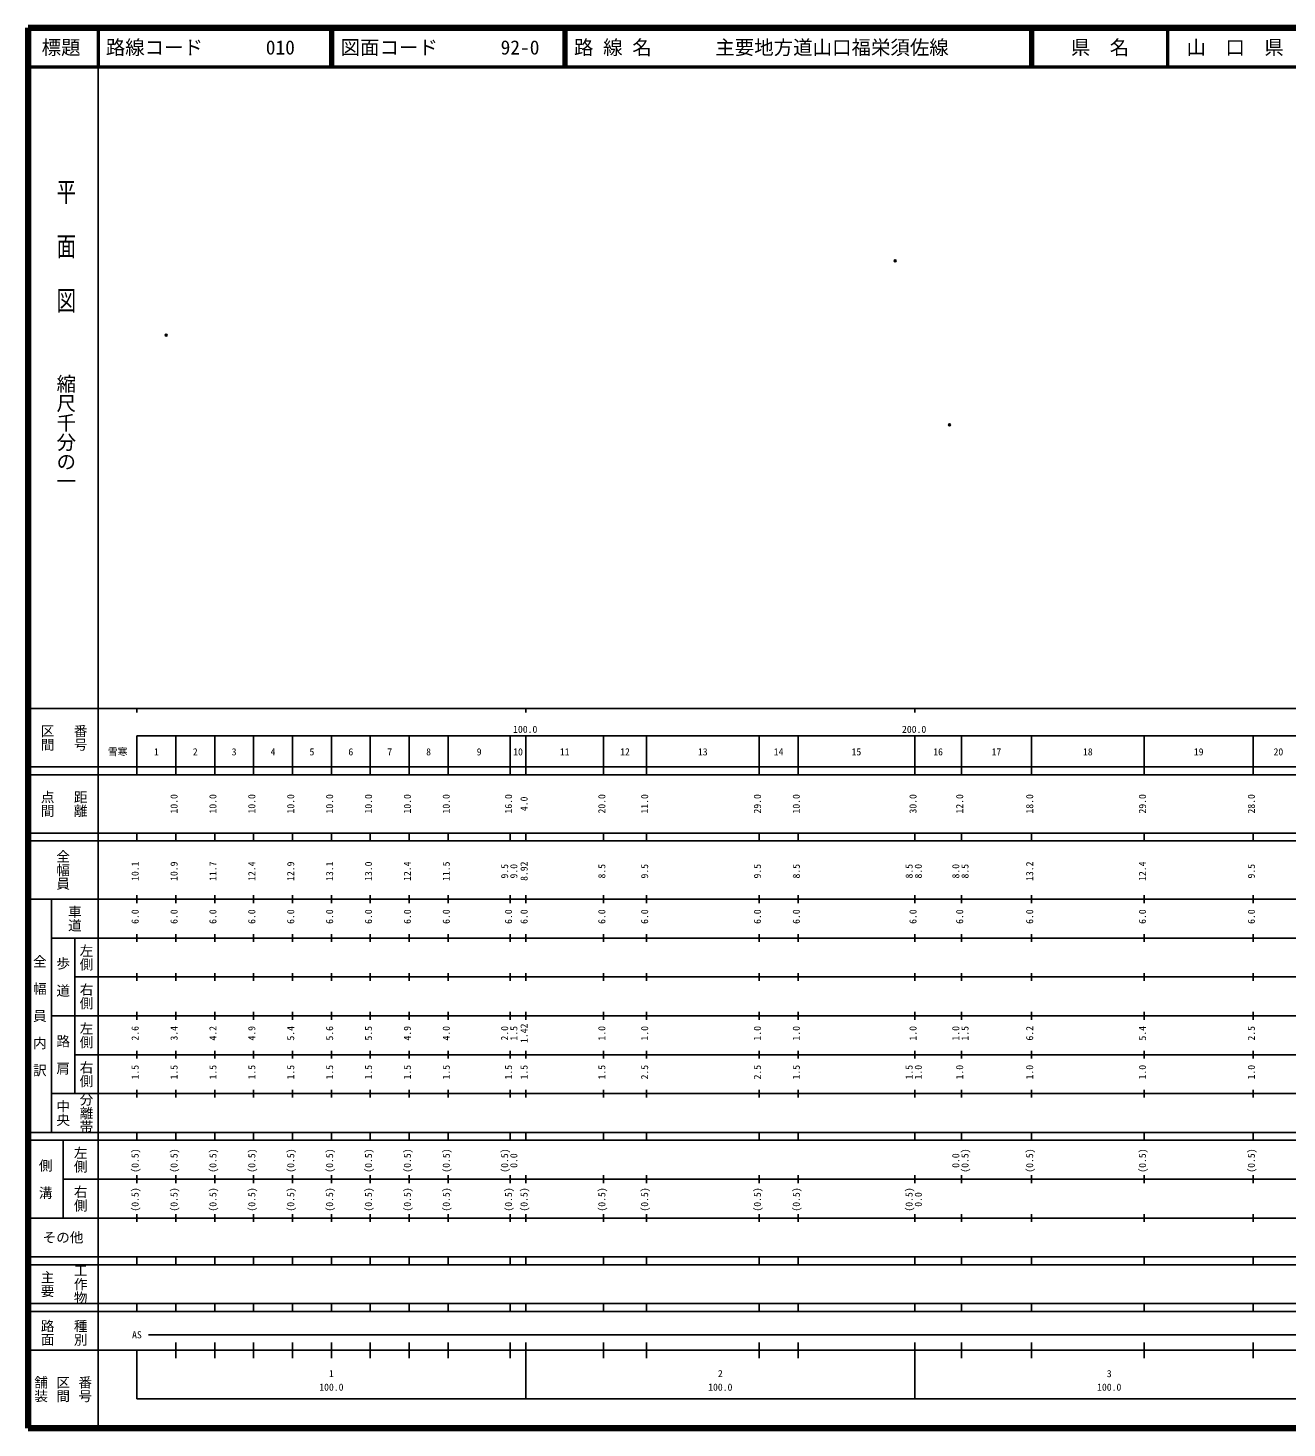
# Model space of a CAD drawing. Units: millimetres on the paper. Extents: x 40 to 680, y 20 to 380.
# Drawn here: x 40 to 363.7, y 20 to 380 of the extents above; entities that cross this region are included whole.
import ezdxf
from ezdxf.enums import TextEntityAlignment as Align

# ---------------------------------------------------------------- set-up
doc = ezdxf.new("R2010")
doc.units = ezdxf.units.MM
doc.header["$PDMODE"] = 32
doc.header["$PDSIZE"] = 0.5
doc.layers.add('M-OTRS', color=6, linetype='Continuous')
doc.layers.add('M-TTL-TXT', color=7, linetype='Continuous')
for name, color, linetype, lineweight in [('M-TTL', 2, 'Continuous', 140), ('M-TTL-BAND', 7, 'Continuous', 25), ('M-TTL-LINE', 7, 'Continuous', 50)]:
    doc.layers.add(name, color=color, linetype=linetype, lineweight=lineweight)
doc.styles.add('@ＭＳ ゴシック', font='')
doc.styles.add('ＭＳ ゴシック', font='')
doc.styles.get('@ＭＳ ゴシック').set_extended_font_data('@MS Gothic')
doc.styles.get('ＭＳ ゴシック').set_extended_font_data('MS Gothic')

msp = doc.modelspace()

# ---------------------------------------------------------------- linework, layer by layer
at = {"layer": 'M-OTRS'}
for p in [(262.992, 320.126), (75.548, 301.026), (276.937, 277.942)]:
    msp.add_point(p, dxfattribs=at)
at = {"layer": 'M-TTL'}
for p, q in [((40, 380), (40, 20)), ((680, 380), (40, 380)), ((40, 20), (680, 20))]:
    msp.add_line(p, q, dxfattribs=at)
at = {"layer": 'M-TTL-BAND'}
for p, q in [((58, 370), (58, 20)), ((40, 205), (579, 205)), ((68, 205), (68, 204)), ((168, 205), (168, 204)), ((268, 205), (268, 204)), ((68, 198), (579, 198)), ((68, 198), (68, 188)), ((78, 188), (78, 198)), ((88, 188), (88, 198)), ((98, 188), (98, 198)), ((108, 188), (108, 198)), ((118, 188), (118, 198)), ((128, 188), (128, 198)), ((138, 188), (138, 198)), ((148, 188), (148, 198)), ((164, 188), (164, 198)), ((168, 188), (168, 198)), ((188, 188), (188, 198)), ((199, 188), (199, 198)), ((228, 188), (228, 198)), ((238, 188), (238, 198)), ((268, 188), (268, 198)), ((280, 188), (280, 198)), ((298, 188), (298, 198)), ((327, 188), (327, 198)), ((355, 188), (355, 198)), ((40, 190), (579, 190)), ((40, 188), (579, 188)), ((40, 173), (579, 173)), ((68, 171), (68, 173)), ((78, 171), (78, 173)), ((88, 171), (88, 173)), ((98, 171), (98, 173)), ((108, 171), (108, 173)), ((118, 171), (118, 173)), ((128, 171), (128, 173)), ((138, 171), (138, 173)), ((148, 171), (148, 173)), ((164, 171), (164, 173)), ((168, 171), (168, 173)), ((188, 171), (188, 173)), ((199, 171), (199, 173)), ((228, 171), (228, 173)), ((238, 171), (238, 173)), ((268, 171), (268, 173)), ((280, 171), (280, 173)), ((298, 171), (298, 173)), ((327, 171), (327, 173)), ((355, 171), (355, 173)), ((40, 171), (579, 171)), ((40, 156), (579, 156)), ((46, 96), (46, 156)), ((68, 155), (68, 157)), ((78, 155), (78, 157)), ((88, 155), (88, 157)), ((98, 155), (98, 157)), ((108, 155), (108, 157)), ((118, 155), (118, 157)), ((128, 155), (128, 157)), ((138, 155), (138, 157)), ((148, 155), (148, 157)), ((164, 155), (164, 157)), ((168, 155), (168, 157)), ((188, 155), (188, 157)), ((199, 155), (199, 157)), ((228, 155), (228, 157)), ((238, 155), (238, 157)), ((268, 155), (268, 157)), ((280, 155), (280, 157)), ((298, 155), (298, 157)), ((327, 155), (327, 157)), ((355, 155), (355, 157)), ((46, 146), (579, 146)), ((52, 146), (52, 106)), ((68, 145), (68, 147)), ((78, 145), (78, 147)), ((88, 145), (88, 147)), ((98, 145), (98, 147)), ((108, 145), (108, 147)), ((118, 145), (118, 147)), ((128, 145), (128, 147)), ((138, 145), (138, 147)), ((148, 145), (148, 147)), ((164, 145), (164, 147)), ((168, 145), (168, 147)), ((188, 145), (188, 147)), ((199, 145), (199, 147)), ((228, 145), (228, 147)), ((238, 145), (238, 147)), ((268, 145), (268, 147)), ((280, 145), (280, 147)), ((298, 145), (298, 147)), ((327, 145), (327, 147)), ((355, 145), (355, 147)), ((68, 135), (68, 137)), ((78, 135), (78, 137)), ((88, 135), (88, 137)), ((98, 135), (98, 137)), ((108, 135), (108, 137)), ((118, 135), (118, 137)), ((128, 135), (128, 137)), ((138, 135), (138, 137)), ((148, 135), (148, 137)), ((164, 135), (164, 137)), ((168, 135), (168, 137)), ((188, 135), (188, 137)), ((199, 135), (199, 137)), ((228, 135), (228, 137)), ((238, 135), (238, 137)), ((268, 135), (268, 137)), ((280, 135), (280, 137)), ((298, 135), (298, 137)), ((327, 135), (327, 137)), ((355, 135), (355, 137)), ((52, 136), (579, 136)), ((46, 126), (579, 126)), ((68, 125), (68, 127)), ((78, 125), (78, 127)), ((88, 125), (88, 127)), ((98, 125), (98, 127)), ((108, 125), (108, 127)), ((118, 125), (118, 127)), ((128, 125), (128, 127)), ((138, 125), (138, 127)), ((148, 125), (148, 127)), ((164, 125), (164, 127)), ((168, 125), (168, 127)), ((188, 125), (188, 127)), ((199, 125), (199, 127)), ((228, 125), (228, 127)), ((238, 125), (238, 127)), ((268, 125), (268, 127)), ((280, 125), (280, 127)), ((298, 125), (298, 127)), ((327, 125), (327, 127)), ((355, 125), (355, 127)), ((52, 116), (579, 116)), ((68, 115), (68, 117)), ((78, 115), (78, 117)), ((88, 115), (88, 117)), ((98, 115), (98, 117)), ((108, 115), (108, 117)), ((118, 115), (118, 117)), ((128, 115), (128, 117)), ((138, 115), (138, 117)), ((148, 115), (148, 117)), ((164, 115), (164, 117)), ((168, 115), (168, 117)), ((188, 115), (188, 117)), ((199, 115), (199, 117)), ((228, 115), (228, 117)), ((238, 115), (238, 117)), ((268, 115), (268, 117)), ((280, 115), (280, 117)), ((298, 115), (298, 117)), ((327, 115), (327, 117)), ((355, 115), (355, 117)), ((46, 106), (579, 106)), ((68, 105), (68, 107)), ((78, 105), (78, 107)), ((88, 105), (88, 107)), ((98, 105), (98, 107)), ((108, 105), (108, 107)), ((118, 105), (118, 107)), ((128, 105), (128, 107)), ((138, 105), (138, 107)), ((148, 105), (148, 107)), ((164, 105), (164, 107)), ((168, 105), (168, 107)), ((188, 105), (188, 107)), ((199, 105), (199, 107)), ((228, 105), (228, 107)), ((238, 105), (238, 107)), ((268, 105), (268, 107)), ((280, 105), (280, 107)), ((298, 105), (298, 107)), ((327, 105), (327, 107)), ((355, 105), (355, 107)), ((40, 96), (579, 96)), ((40, 94), (579, 94)), ((49, 94), (49, 74)), ((68, 94), (68, 96)), ((78, 94), (78, 96)), ((88, 94), (88, 96)), ((98, 94), (98, 96)), ((108, 94), (108, 96)), ((118, 94), (118, 96)), ((128, 94), (128, 96)), ((138, 94), (138, 96)), ((148, 94), (148, 96)), ((164, 94), (164, 96)), ((168, 94), (168, 96)), ((188, 94), (188, 96)), ((199, 94), (199, 96)), ((228, 94), (228, 96)), ((238, 94), (238, 96)), ((268, 94), (268, 96)), ((280, 94), (280, 96)), ((298, 94), (298, 96)), ((327, 94), (327, 96)), ((355, 94), (355, 96)), ((49, 84), (579, 84)), ((68, 83), (68, 85)), ((78, 83), (78, 85)), ((88, 83), (88, 85)), ((98, 83), (98, 85)), ((108, 83), (108, 85)), ((118, 83), (118, 85)), ((128, 83), (128, 85)), ((138, 83), (138, 85)), ((148, 83), (148, 85)), ((164, 83), (164, 85)), ((168, 83), (168, 85)), ((188, 83), (188, 85)), ((199, 83), (199, 85)), ((228, 83), (228, 85)), ((238, 83), (238, 85)), ((268, 83), (268, 85)), ((280, 83), (280, 85)), ((298, 83), (298, 85)), ((327, 83), (327, 85)), ((355, 83), (355, 85)), ((40, 74), (579, 74)), ((68, 73), (68, 75)), ((78, 73), (78, 75)), ((88, 73), (88, 75)), ((98, 73), (98, 75)), ((108, 73), (108, 75)), ((118, 73), (118, 75)), ((128, 73), (128, 75)), ((138, 73), (138, 75)), ((148, 73), (148, 75)), ((164, 73), (164, 75)), ((168, 73), (168, 75)), ((188, 73), (188, 75)), ((199, 73), (199, 75)), ((228, 73), (228, 75)), ((238, 73), (238, 75)), ((268, 73), (268, 75)), ((280, 73), (280, 75)), ((298, 73), (298, 75)), ((327, 73), (327, 75)), ((355, 73), (355, 75)), ((40, 64), (579, 64)), ((40, 62), (579, 62)), ((68, 62), (68, 64)), ((78, 62), (78, 64)), ((88, 62), (88, 64)), ((98, 62), (98, 64)), ((108, 62), (108, 64)), ((118, 62), (118, 64)), ((128, 62), (128, 64)), ((138, 62), (138, 64)), ((148, 62), (148, 64)), ((164, 62), (164, 64)), ((168, 62), (168, 64)), ((188, 62), (188, 64)), ((199, 62), (199, 64)), ((228, 62), (228, 64)), ((238, 62), (238, 64)), ((268, 62), (268, 64)), ((280, 62), (280, 64)), ((298, 62), (298, 64)), ((327, 62), (327, 64)), ((355, 62), (355, 64)), ((40, 52), (579, 52)), ((68, 50), (68, 52)), ((78, 50), (78, 52)), ((88, 50), (88, 52)), ((98, 50), (98, 52)), ((108, 50), (108, 52)), ((118, 50), (118, 52)), ((128, 50), (128, 52)), ((138, 50), (138, 52)), ((148, 50), (148, 52)), ((164, 50), (164, 52)), ((168, 50), (168, 52)), ((188, 50), (188, 52)), ((199, 50), (199, 52)), ((228, 50), (228, 52)), ((238, 50), (238, 52)), ((268, 50), (268, 52)), ((280, 50), (280, 52)), ((298, 50), (298, 52)), ((327, 50), (327, 52)), ((355, 50), (355, 52)), ((40, 50), (579, 50)), ((71, 44), (565, 44)), ((40, 40), (579, 40)), ((68, 40), (68, 27.5)), ((78, 38), (78, 42)), ((88, 38), (88, 42)), ((98, 38), (98, 42)), ((108, 38), (108, 42)), ((118, 38), (118, 42)), ((128, 38), (128, 42)), ((138, 38), (138, 42)), ((148, 38), (148, 42)), ((164, 38), (164, 42)), ((168, 27.5), (168, 42)), ((188, 38), (188, 42)), ((199, 38), (199, 42)), ((228, 38), (228, 42)), ((238, 38), (238, 42)), ((268, 27.5), (268, 42)), ((280, 38), (280, 42)), ((298, 38), (298, 42)), ((327, 38), (327, 42)), ((355, 38), (355, 42)), ((68, 27.5), (579, 27.5))]:
    msp.add_line(p, q, dxfattribs=at)
at = {"layer": 'M-TTL-LINE'}
for p, q in [((58, 380), (58, 370)), ((117.75, 380), (117.75, 370)), ((118.25, 380), (118.25, 370)), ((177.75, 380), (177.75, 370)), ((178.25, 380), (178.25, 370)), ((297.75, 380), (297.75, 370)), ((298.25, 380), (298.25, 370)), ((333, 380), (333, 370)), ((40, 370), (680, 370))]:
    msp.add_line(p, q, dxfattribs=at)

# ---------------------------------------------------------------- texts
at = {"layer": 'M-TTL-BAND', "style": '@ＭＳ ゴシック', "width": 1.4}
msp.add_text('平  面  図', height=3.666, rotation=270, dxfattribs=at).set_placement((49.777, 306.475), align=Align.MIDDLE_RIGHT)
at = {"layer": 'M-TTL-BAND', "style": '@ＭＳ ゴシック'}
msp.add_text('縮尺千分の一', height=3.666, rotation=270, dxfattribs=at).set_placement((49.777, 261.03), align=Align.MIDDLE_RIGHT)
for s, p in [('区間', (45, 197.5)), ('番号', (53.5, 197.5)), ('点間', (45, 180.5)), ('距離', (53.5, 180.5)), ('全幅員', (49, 163.5)), ('車道', (52, 151)), ('左側', (55, 141)), ('全\u3000幅\u3000員\u3000内\u3000訳', (43, 126)), ('歩\u3000道', (49, 136)), ('右側', (55, 131)), ('左側', (55, 121)), ('路\u3000肩', (49, 116)), ('右側', (55, 111)), ('分離帯', (55, 101)), ('中央', (49, 101)), ('左側', (53.5, 89)), ('側\u3000溝', (44.5, 84)), ('右側', (53.5, 79)), ('工作物', (53.5, 57)), ('主要', (45, 57)), ('路面', (45, 44.5)), ('種別', (53.5, 44.5)), ('舗装', (43.333, 30)), ('区間', (49, 30)), ('番号', (54.667, 30))]:
    msp.add_text(s, height=2.566, rotation=270, dxfattribs=at).set_placement(p, align=Align.MIDDLE_CENTER)
at = {"layer": 'M-TTL-BAND', "style": 'ＭＳ ゴシック'}
for s, p in [('100.0', (167.844, 198.195)), ('200.0', (267.844, 198.195)), ('雪寒', (63.071, 192.405)), ('1', (73, 192.405)), ('2', (83, 192.405)), ('3', (93, 192.405)), ('4', (103, 192.405)), ('5', (113, 192.405)), ('6', (123, 192.405)), ('7', (133, 192.405)), ('8', (143, 192.405)), ('9', (156, 192.405)), ('10', (166, 192.405)), ('11', (178, 192.405)), ('12', (193.5, 192.405)), ('13', (213.5, 192.405)), ('14', (233, 192.405)), ('15', (253, 192.405)), ('16', (274, 192.405)), ('17', (289, 192.405)), ('18', (312.5, 192.405)), ('19', (341, 192.405)), ('20', (361.5, 192.405)), ('AS', (68, 42.5)), ('1', (118, 32.523)), ('2', (218, 32.523)), ('3', (318, 32.523)), ('100.0', (118, 29.033)), ('100.0', (218, 29.033)), ('100.0', (318, 29.033))]:
    msp.add_text(s, height=1.833, dxfattribs=at).set_placement(p, align=Align.BOTTOM_CENTER)
for s, p in [('10.0', (79, 180.5)), ('10.0', (89, 180.5)), ('10.0', (99, 180.5)), ('10.0', (109, 180.5)), ('10.0', (119, 180.5)), ('10.0', (129, 180.5)), ('10.0', (139, 180.5)), ('10.0', (149, 180.5)), ('16.0', (165, 180.5)), ('4.0', (169, 180.5)), ('20.0', (189, 180.5)), ('11.0', (200, 180.5)), ('29.0', (229, 180.5)), ('10.0', (239, 180.5)), ('30.0', (269, 180.5)), ('12.0', (281, 180.5)), ('18.0', (299, 180.5)), ('29.0', (328, 180.5)), ('28.0', (356, 180.5)), ('10.1', (69, 163.174)), ('10.9', (79, 163.174)), ('11.7', (89, 163.174)), ('12.4', (99, 163.174)), ('12.9', (109, 163.174)), ('13.1', (119, 163.174)), ('13.0', (129, 163.174)), ('12.4', (139, 163.174)), ('11.5', (149, 163.174)), ('9.5', (164, 163.174)), ('9.0', (166.37, 163.174)), ('8.92', (169, 163.174)), ('8.5', (189, 163.174)), ('9.5', (200, 163.174)), ('9.5', (229, 163.174)), ('8.5', (239, 163.174)), ('8.5', (268, 163.174)), ('8.0', (270.37, 163.174)), ('8.0', (280, 163.174)), ('8.5', (282.37, 163.174)), ('13.2', (299, 163.174)), ('12.4', (328, 163.174)), ('9.5', (356, 163.174)), ('6.0', (69, 151.5)), ('6.0', (79, 151.5)), ('6.0', (89, 151.5)), ('6.0', (99, 151.5)), ('6.0', (109, 151.5)), ('6.0', (119, 151.5)), ('6.0', (129, 151.5)), ('6.0', (139, 151.5)), ('6.0', (149, 151.5)), ('6.0', (165, 151.5)), ('6.0', (169, 151.5)), ('6.0', (189, 151.5)), ('6.0', (200, 151.5)), ('6.0', (229, 151.5)), ('6.0', (239, 151.5)), ('6.0', (269, 151.5)), ('6.0', (281, 151.5)), ('6.0', (299, 151.5)), ('6.0', (328, 151.5)), ('6.0', (356, 151.5)), ('2.6', (69, 121.5)), ('3.4', (79, 121.5)), ('4.2', (89, 121.5)), ('4.9', (99, 121.5)), ('5.4', (109, 121.5)), ('5.6', (119, 121.5)), ('5.5', (129, 121.5)), ('4.9', (139, 121.5)), ('4.0', (149, 121.5)), ('2.0', (164, 121.5)), ('1.5', (166.37, 121.5)), ('1.42', (169, 121.5)), ('1.0', (189, 121.5)), ('1.0', (200, 121.5)), ('1.0', (229, 121.5)), ('1.0', (239, 121.5)), ('1.0', (269, 121.5)), ('1.0', (280, 121.5)), ('1.5', (282.37, 121.5)), ('6.2', (299, 121.5)), ('5.4', (328, 121.5)), ('2.5', (356, 121.5)), ('1.5', (69, 111.5)), ('1.5', (79, 111.5)), ('1.5', (89, 111.5)), ('1.5', (99, 111.5)), ('1.5', (109, 111.5)), ('1.5', (119, 111.5)), ('1.5', (129, 111.5)), ('1.5', (139, 111.5)), ('1.5', (149, 111.5)), ('1.5', (165, 111.5)), ('1.5', (169, 111.5)), ('1.5', (189, 111.5)), ('2.5', (200, 111.5)), ('2.5', (229, 111.5)), ('1.5', (239, 111.5)), ('1.5', (268, 111.5)), ('1.0', (270.37, 111.5)), ('1.0', (281, 111.5)), ('1.0', (299, 111.5)), ('1.0', (328, 111.5)), ('1.0', (356, 111.5)), ('(0.5)', (69, 88.764)), ('(0.5)', (79, 88.764)), ('(0.5)', (89, 88.764)), ('(0.5)', (99, 88.764)), ('(0.5)', (109, 88.764)), ('(0.5)', (119, 88.764)), ('(0.5)', (129, 88.764)), ('(0.5)', (139, 88.764)), ('(0.5)', (149, 88.764)), ('(0.5)', (164, 88.764)), ('0.0', (166.37, 88.764)), ('0.0', (280, 88.764)), ('(0.5)', (282.37, 88.764)), ('(0.5)', (299, 88.764)), ('(0.5)', (328, 88.764)), ('(0.5)', (356, 88.764)), ('(0.5)', (69, 78.764)), ('(0.5)', (79, 78.764)), ('(0.5)', (89, 78.764)), ('(0.5)', (99, 78.764)), ('(0.5)', (109, 78.764)), ('(0.5)', (119, 78.764)), ('(0.5)', (129, 78.764)), ('(0.5)', (139, 78.764)), ('(0.5)', (149, 78.764)), ('(0.5)', (165, 78.764)), ('(0.5)', (169, 78.764)), ('(0.5)', (189, 78.764)), ('(0.5)', (200, 78.764)), ('(0.5)', (229, 78.764)), ('(0.5)', (239, 78.764)), ('(0.5)', (268, 78.764)), ('0.0', (270.37, 78.764))]:
    msp.add_text(s, height=1.833, rotation=90, dxfattribs=at).set_placement(p, align=Align.BOTTOM_CENTER)
msp.add_text('その他', height=2.566, dxfattribs=at).set_placement((49, 69), align=Align.MIDDLE_CENTER)
at = {"layer": 'M-TTL-TXT', "style": 'ＭＳ ゴシック'}
for s, p in [('標題', (48.5, 375)), ('県\u3000名', (315.625, 375)), ('山\u3000口\u3000県', (350.375, 375))]:
    msp.add_text(s, height=3.666, dxfattribs=at).set_placement(p, align=Align.MIDDLE_CENTER)
for s, p in [('路線コード', (60, 375)), ('010', (101.142, 375)), ('図面コード', (120.38, 375)), ('92-0', (161.521, 375)), ('路 線 名', (180.38, 375)), ('主要地方道山口福栄須佐線', (216.734, 375))]:
    msp.add_text(s, height=3.666, dxfattribs=at).set_placement(p, align=Align.MIDDLE_LEFT)

doc.saveas('drawing.dxf')
